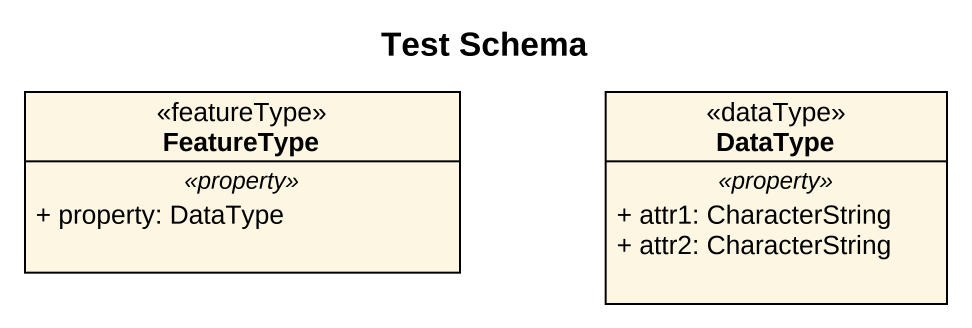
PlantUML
@startuml
title Test Schema
hide circle
hide empty members
skinparam classAttributeIconSize 0
class FeatureType <<featureType>> {
  .. <<property>> ..
  + property: DataType
}
class DataType <<dataType>> {
  .. <<property>> ..
  + attr1: CharacterString
  + attr2: CharacterString
}
@enduml
